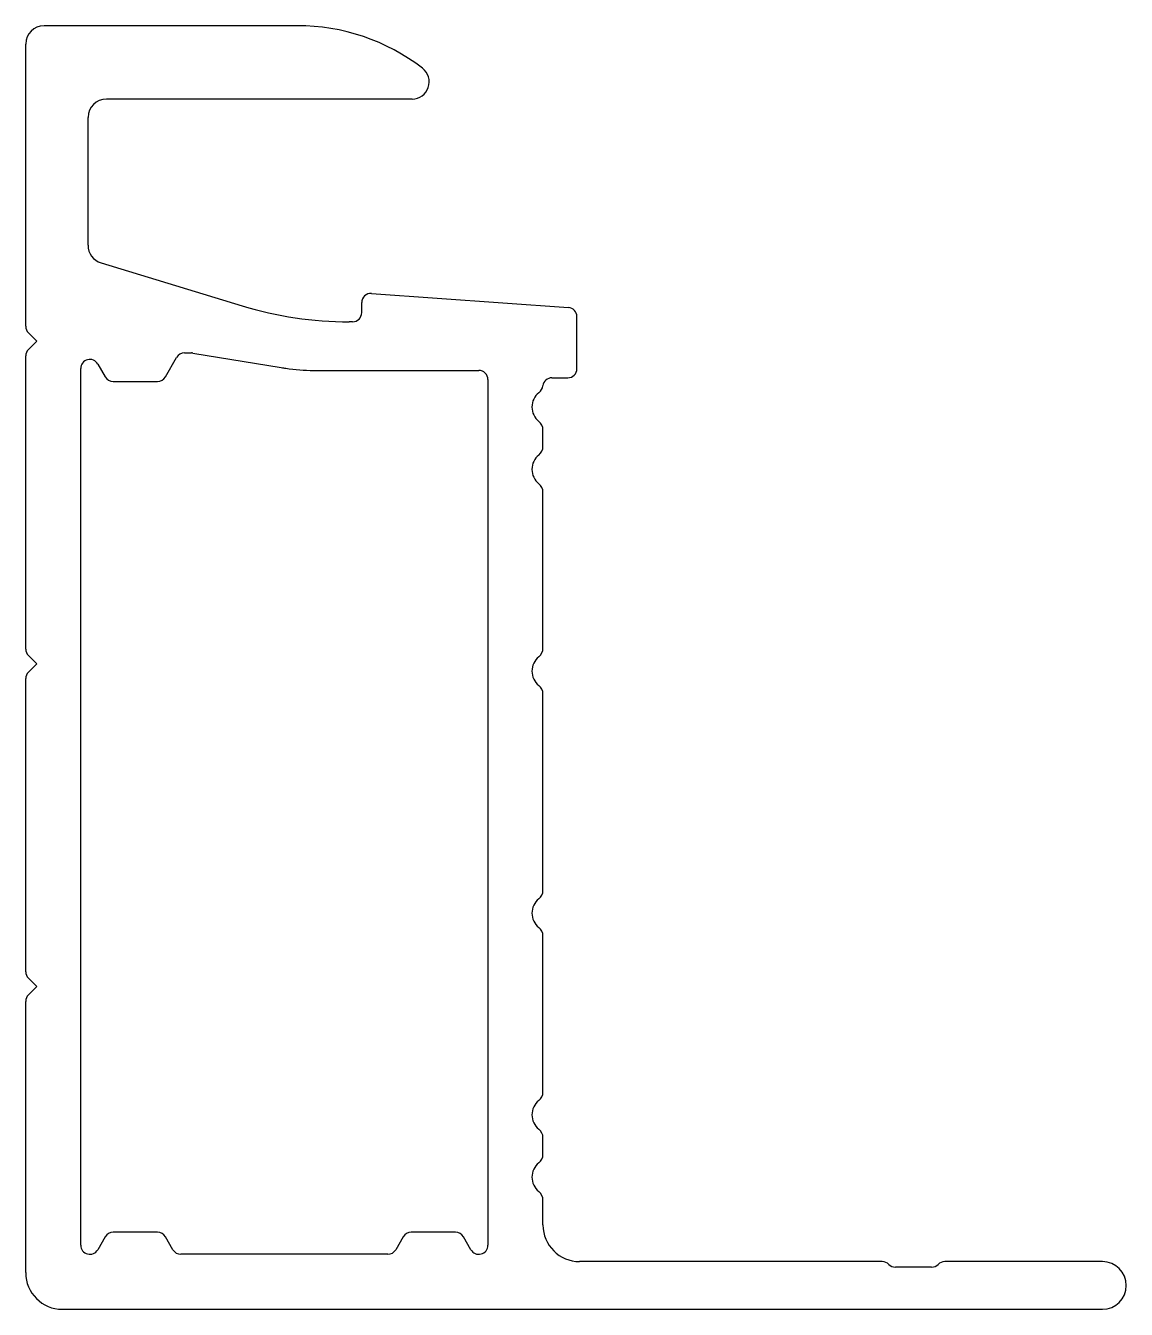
# Model space of a CAD drawing. Extents: x 2252.9 to 2282.9, y 2039.2 to 2074.2.
import ezdxf

# ---------------------------------------------------------------- set-up
doc = ezdxf.new("R2010")
doc.units = 0
doc.layers.get('0').update_dxf_attribs({"linetype": 'CONTINUOUS'})

msp = doc.modelspace()

# ---------------------------------------------------------------- linework, layer by layer
for p, q in [((2260.324, 2074.171), (2253.421, 2074.171)), ((2252.921, 2065.974), (2252.921, 2073.671)), ((2263.452, 2072.171), (2255.121, 2072.171)), ((2254.621, 2068.183), (2254.621, 2071.671)), ((2254.976, 2067.705), (2258.824, 2066.532)), ((2262.348, 2066.87), (2267.714, 2066.487)), ((2262.08, 2066.347), (2262.08, 2066.621)), ((2261.83, 2066.097), (2261.74, 2066.097)), ((2267.947, 2064.821), (2267.947, 2066.238)), ((2253.221, 2065.571), (2252.995, 2065.798)), ((2253.221, 2065.571), (2252.995, 2065.344)), ((2252.921, 2057.174), (2252.921, 2065.167)), ((2256.731, 2064.596), (2257.036, 2065.124)), ((2257.252, 2065.249), (2257.437, 2065.249)), ((2257.478, 2065.245), (2259.888, 2064.848)), ((2254.421, 2040.921), (2254.421, 2064.821)), ((2254.888, 2064.946), (2255.09, 2064.596)), ((2260.77, 2064.771), (2265.271, 2064.771)), ((2255.306, 2064.471), (2256.514, 2064.471)), ((2265.521, 2064.521), (2265.521, 2040.921)), ((2267.266, 2064.571), (2267.697, 2064.571)), ((2267.021, 2062.697), (2267.021, 2063.148)), ((2267.021, 2057.197), (2267.021, 2061.448)), ((2253.221, 2056.771), (2252.995, 2056.998)), ((2253.221, 2056.771), (2252.995, 2056.544)), ((2252.921, 2048.374), (2252.921, 2056.367)), ((2267.021, 2050.597), (2267.021, 2055.948)), ((2267.021, 2045.097), (2267.021, 2049.348)), ((2253.221, 2047.971), (2252.995, 2048.198)), ((2253.221, 2047.971), (2252.995, 2047.744)), ((2252.921, 2040.171), (2252.921, 2047.567)), ((2267.021, 2043.397), (2267.021, 2043.848)), ((2267.021, 2041.471), (2267.021, 2042.148)), ((2256.514, 2041.271), (2255.306, 2041.271)), ((2264.636, 2041.271), (2263.428, 2041.271)), ((2255.09, 2041.146), (2254.888, 2040.796)), ((2256.933, 2040.796), (2256.731, 2041.146)), ((2263.212, 2041.146), (2263.01, 2040.796)), ((2265.055, 2040.796), (2264.853, 2041.146)), ((2262.793, 2040.671), (2257.15, 2040.671)), ((2276.271, 2040.471), (2268.021, 2040.471)), ((2277.614, 2040.321), (2276.628, 2040.321)), ((2282.271, 2040.471), (2277.971, 2040.471)), ((2253.921, 2039.171), (2282.271, 2039.171))]:
    msp.add_line(p, q)
for centre, radius, start, end in [((2253.421, 2073.671), 0.5, 90, 180), ((2260.324, 2068.565), 5.606, 52.4899, 90), ((2263.452, 2072.64), 0.469, 270, 52.4899), ((2255.121, 2071.671), 0.5, 90, 180), ((2255.121, 2068.183), 0.5, 180, 253.0439), ((2262.33, 2066.621), 0.25, 85.9197, 180), ((2261.74, 2076.097), 10, 253.0439, 270), ((2267.697, 2066.238), 0.25, 0, 85.9197), ((2261.83, 2066.347), 0.25, 270, 0), ((2253.171, 2065.974), 0.25, 180, 225), ((2253.171, 2065.167), 0.25, 135, 180), ((2254.671, 2064.821), 0.25, 30, 180), ((2257.252, 2064.999), 0.25, 90, 150), ((2257.437, 2064.999), 0.25, 80.6474, 90), ((2261.74, 2076.097), 11.4, 260.6474, 261.2776), ((2260.77, 2069.771), 5, 261.2776, 270), ((2265.271, 2064.521), 0.25, 0, 90), ((2267.697, 2064.821), 0.25, 270, 0), ((2255.306, 2064.721), 0.25, 210, 270), ((2256.514, 2064.721), 0.25, 270, 330), ((2266.721, 2064.397), 0.3, 308.6822, 352.0005), ((2267.266, 2064.321), 0.25, 90, 172.0005), ((2267.221, 2063.773), 0.5, 128.6822, 231.3178), ((2266.721, 2063.148), 0.3, 0, 51.3178), ((2266.721, 2062.697), 0.3, 308.6822, 0), ((2267.221, 2062.073), 0.5, 128.6822, 231.3178), ((2266.721, 2061.448), 0.3, 0, 51.3178), ((2253.171, 2057.174), 0.25, 180, 225), ((2267.221, 2056.573), 0.5, 128.6822, 231.3178), ((2266.721, 2057.197), 0.3, 308.6822, 0), ((2253.171, 2056.367), 0.25, 135, 180), ((2266.721, 2055.948), 0.3, 0, 51.3178), ((2267.221, 2049.973), 0.5, 128.6822, 231.3178), ((2266.721, 2050.597), 0.3, 308.6822, 0), ((2266.721, 2049.348), 0.3, 0, 51.3178), ((2253.171, 2048.374), 0.25, 180, 225), ((2253.171, 2047.567), 0.25, 135, 180), ((2266.721, 2045.097), 0.3, 308.6822, 0), ((2267.221, 2044.473), 0.5, 128.6822, 231.3178), ((2266.721, 2043.848), 0.3, 0, 51.3178), ((2266.721, 2043.397), 0.3, 308.6822, 0), ((2267.221, 2042.773), 0.5, 128.6822, 231.3178), ((2266.721, 2042.148), 0.3, 0, 51.3178), ((2255.306, 2041.021), 0.25, 90, 150), ((2256.514, 2041.021), 0.25, 30, 90), ((2263.428, 2041.021), 0.25, 90, 150), ((2264.636, 2041.021), 0.25, 30, 90), ((2268.021, 2041.471), 1, 180, 270), ((2254.671, 2040.921), 0.25, 180, 330), ((2265.271, 2040.921), 0.25, 210, 0), ((2257.15, 2040.921), 0.25, 210, 270), ((2262.793, 2040.921), 0.25, 270, 330), ((2253.921, 2040.171), 1, 180, 270), ((2276.271, 2040.221), 0.25, 44.427, 90), ((2276.628, 2040.571), 0.25, 224.427, 270), ((2277.614, 2040.571), 0.25, 270, 315.573), ((2277.971, 2040.221), 0.25, 90, 135.573), ((2282.271, 2039.821), 0.65, 270, 90)]:
    msp.add_arc(centre, radius, start, end)

doc.saveas('drawing.dxf')
